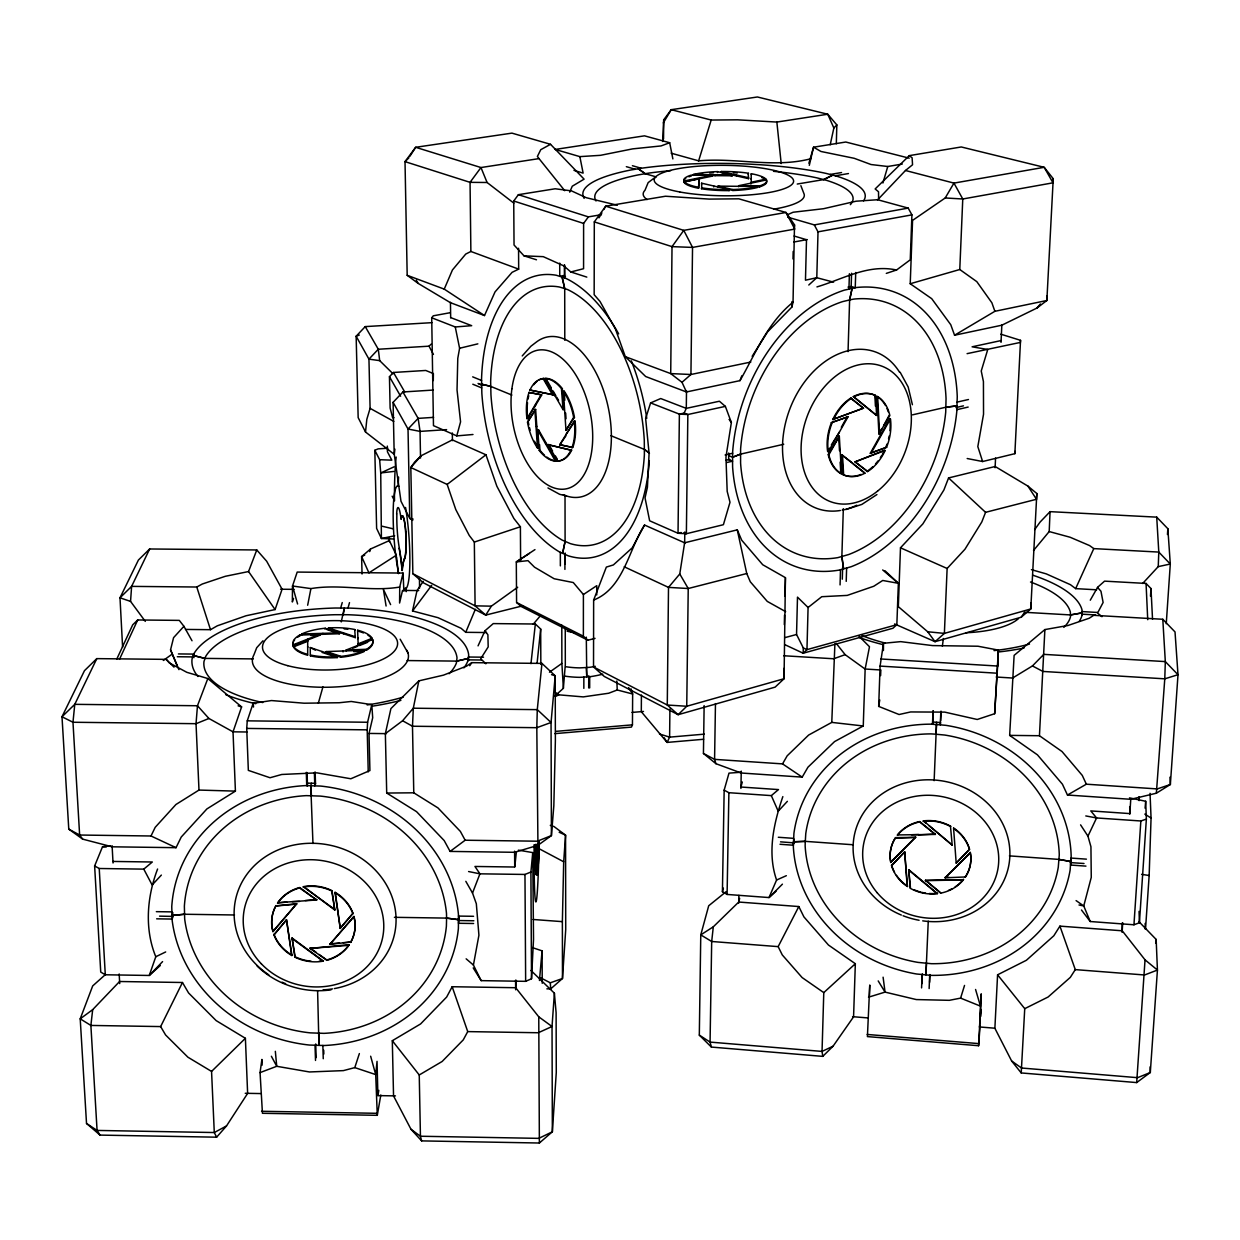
<?xml version="1.0" encoding="UTF-8"?>
<svg xmlns="http://www.w3.org/2000/svg" width="1240" height="1240" viewBox="0 0 1240 1240"><rect width="100%" height="100%" fill="white"/><g stroke="black" fill="none" stroke-linecap="round" stroke-linejoin="round"><path stroke-width="1.5" d="M587.915 640.228L583.374 636.197L583.404 594.534L573.298 582.552L554.171 578.755L534.533 567.192L527.976 560.65L516.305 561.921L516.584 602.5L521.095 606.468L587.915 640.228L595.045 638.368M601.462 214.675L588.38 216.876L583.606 223.417L583.575 268.708L570.818 271.963L563.812 265.887L543.275 256.665L524.009 255.843L514.042 245.008L513.732 201.019L518.382 194.68L555.179 188.775L571.454 190.867L586.257 197.703L617.38 205.251M583.839 688.355L583.854 677.102L590.938 676.575A114.033 104.625 -32.8 0 0 602.764 674.173M565.827 666.732A104.253 95.62 -33.1 0 0 579.7 667.88L586.272 667.538L586.768 676.87L586.303 637.143M588.69 687.952L588.752 675.769M589.682 687.906L589.697 676.683M310.295 655.851L310.279 647.559L337.42 656.673L337.14 657.587A40.083 14.586 -1.8 0 1 310.62 655.929L310.589 655.046A40.099 14.57 -1.8 0 0 337.11 656.704L337.42 656.673M593.526 666.95L593.635 600.067L606.345 567.083L613.366 564.944L632.245 547.832L644.552 525.047L684.62 542.794L737.273 529.852L741.691 540.175L762.724 564.743L785.432 577.669L784.052 678.745L775.139 687.13L678.14 714.689L604.314 676.482L593.526 666.95L667.275 705.018L678.14 714.689L686.743 706.257L784.052 678.745L783.851 668.422M594.301 221.898L594.162 294.702L600.005 301.444L615.474 329.081L625.317 356.671L645.668 376.526L686.449 391.964L739.986 380.634C755.718 353.199 767.591 322.679 793.042 302.204L794.499 224.828L785.99 212.474L738.839 198.819L709.218 199.097L665.462 196.23L605.725 206.181L594.301 221.898L672.018 246.636L692.54 247.411L794.793 229.09L785.99 212.474L683.767 230.361L605.725 206.181L603.803 209.513M596.735 594.921L596.765 585.683L583.404 594.534M307.675 655.216L307.706 640.429L293.446 646.009L293.539 647.032A40.083 14.586 -1.8 0 0 307.427 655.154L307.396 654.271A40.099 14.57 -1.8 0 1 293.508 646.164L293.446 646.009M554.931 733.63L631.455 727.105L632.447 724.842L632.648 693.982L630.943 688.774M641.421 695.036L641.297 711.698L667.105 742.419L703.607 739.273M293.539 598.378L292.346 601.974L292.516 586.009L297.197 572.074L403.062 573.066L399.729 587.047L399.59 603.028L402.535 590.411M565.44 276.442L562.107 277.094L564.712 288.548L567.765 289.649A137.376 76.105 78.1 0 1 644.288 440.495L644.382 454.553A137.532 76.26 78.2 0 1 570.245 543.585L562.123 540.082A137.888 76.663 78.2 0 1 490.947 394.769L490.653 381.563A137.733 76.508 78 0 1 559.442 287.013L564.712 288.594L562.107 277.094L556.326 275.264A150.567 83.545 78 0 0 481.554 378.913L481.849 393.328A150.753 83.731 78.2 0 0 559.364 551.862L568.245 555.814A150.334 83.266 78.2 0 0 649.295 460.614M663.539 138.895L663.726 119.784L671.243 109.678L757.408 96.984L827.762 114.235L836.845 124.93L836.318 143.778M669.91 709.048L669.615 737.134L667.105 742.419L664.221 737.816M848.052 351.618L849.617 299.894L852.097 288.393L856.577 287.494A153.202 110.593 -68.9 0 1 957.249 396.583L956.815 411.262A153.404 110.841 -69.1 0 1 851.09 566.742L839.216 570.075A153.125 110.407 -69.2 0 1 732.607 466.953L732.561 461.187L728.639 459.621L728.702 453.018M726.919 462.489L732.561 461.187L732.669 451.577A152.908 110.158 -69 0 1 844.332 290.144L852.097 288.44L849.617 299.94L842.534 301.63A139.872 100.828 -69 0 0 740.606 448.989L740.59 462.985A140.042 101.029 -69.1 0 0 837.899 557.613L848.749 554.513A140.275 101.401 -69.1 0 0 945.717 412.13L946.043 398.722A140.105 101.2 -68.9 0 0 853.693 299.103L849.617 299.894M683.891 181.986L683.907 181.025A41.493 9.067 0.5 0 1 691.083 175.15L711.946 175.258L711.931 176.204L683.891 181.986A41.493 9.067 0.5 0 1 685.72 178.421M684.341 181.753L684.387 182.807A41.493 9.067 0.5 0 0 698.446 188.232L699.236 178.684L684.387 181.846A41.493 9.067 0.5 0 0 698.461 187.271L698.693 188.279M684.65 543.57L684.806 531.96M686.293 407.991L686.511 390.615M707.885 175.584L732.267 175.801L732.282 174.856L717.402 171.6A41.493 9.067 0.5 0 0 693.548 174.468L693.532 175.413M883.423 650.535L883.5 643.281L900.674 641.638L932.558 645.591L977.957 646.226L998.355 650.101L997.658 666.438M419.57 588.116L419.461 579.003M433.287 380.587L433.38 373.581L425.754 370.466L393.452 372.465L389.453 376.681L390.12 408.038L392.662 417.771L393.964 417.663M698.988 183.411L699.004 182.451M699.67 178.731L699.67 177.785M701.375 188.744L701.716 187.845A41.493 9.067 0.5 0 0 729.105 189.612L729.089 190.588A41.493 9.067 0.5 0 1 701.716 188.805L701.639 183.195L733.165 190.495A41.493 9.067 0.5 0 0 757.408 187.504L757.609 186.481L717.991 186.124L717.976 187.085M701.639 184.14L701.639 183.195M822.771 1056.371L822.043 1051.412L823.779 992.62L802.11 977.554L782.285 954.94L778.162 946.632L711.683 941.486L700.771 934.882L713.31 926.807L738.73 902.038L798.808 906.548L803.923 916.902L828.46 945.035L855.337 963.728L853.57 1016.831L833.063 1046.204L822.771 1056.371L711.373 1047.072L699.314 1035.121L700.771 934.882L708.707 905.758L726.237 891.591M858.948 636.182L869.488 646.738L865.148 669.058L863.257 725.974L834.551 741.597L807.953 767.204L802.202 777.124L741.21 773.016L715.945 763.701L703.437 753.455L704.134 705.591M550.296 825.375L553.97 826.522L565.564 835.155L563.689 861.769L562.371 921.646L562.48 978.5L550.684 988.9L546.871 988.838M713.775 186.961L713.775 186M715.154 175.661L715.17 174.716M717.821 171.585L717.386 172.546M721.06 172.453L721.386 171.508A41.493 9.067 0.5 0 1 748.185 173.197L748.542 178.668L721.37 172.453M715.464 703.591L714.581 759.361L715.945 763.701M1145.527 929.101L1149.155 875.518L1151.061 818.043L1150.038 793.321M732.747 190.495L732.763 189.534L717.991 186.124M776.101 891.157L769.017 897.559L727.089 894.443L722.424 891.715L724.16 790.144L728.996 773.125L741.474 772.226M736.405 175.925L736.421 174.98M738.637 186.682L738.653 185.721L766.49 179.924A41.493 9.067 0.5 0 1 759.857 185.829L738.653 185.721M727.089 894.443L728.888 792.701L724.16 790.144M869.38 996.03L869.767 985.01L867.411 1036.593L978.593 1045.723L981.243 993.845L979.631 1027.045M1070.647 862.544L1070.136 870.108A144.925 130.169 11.2 0 1 931.302 975.369L916.624 974.005A145.065 130.262 10.9 0 1 793.337 846.688L793.492 841.79L805.256 841.355L852.996 844.75M1085.946 866.125L1070.616 865.04L1070.864 859.057M394.413 917.321L446.586 918.096L446.4 926.156A137.02 122.992 12.3 0 1 324.012 1033.354L310.155 1032.858A137.035 123.039 12.1 0 1 184.667 918.902L184.373 906.192A136.881 122.791 12 0 1 306.249 795.63L320.494 796.096A136.881 122.745 12.2 0 1 446.493 913.415L446.586 918.096L458.49 919.677L458.382 928.512A149.854 134.494 12.3 0 1 324.493 1045.506L318.944 1045.382L317.611 991.024M748.526 173.259L748.169 174.142M748.542 178.668L748.572 177.723L721.076 171.523M750.898 184.094L750.913 183.133M765.902 180.095L765.855 179.041A41.493 9.067 0.5 0 0 751.425 173.74L751.409 174.685M751.223 179.397L751.239 178.452M738.714 903.138L738.87 895.404M740.915 788.423L741.257 771.125M537.432 847.323L538.346 847.338L538.423 843.804M755.764 186.837L759.577 186.868L759.593 185.907M766.444 179.862L766.475 180.885A41.493 9.067 0.5 0 1 759.826 186.791L759.577 186.868M1032.827 575.205A139.531 48.561 2.7 0 1 1081.962 609.677L1082.148 614.73A139.097 48.267 2.7 0 1 1079.234 621.364M536.114 845.107A39.556 1.457 -89.3 0 0 536.192 859.134L535.261 859.366L535.587 844.347M536.703 845.882L536.997 874.386L536.067 874.37A39.556 1.472 -89.3 0 1 535.323 862.126L535.649 845.882L536.176 874.619L537.121 874.665A39.556 1.457 -89.3 0 0 538.16 866.45L536.936 857.755L536.005 857.739L536.564 861.505L537.478 861.505M536.982 874.355A39.556 1.457 -89.3 0 1 536.254 862.141L536.517 844.363M805.256 841.355L805.148 845.82A132.649 119.133 10.9 0 0 918.019 962.395L931.41 963.697A132.525 119.056 11.2 0 0 1058.278 867.21L1059.27 854.887A132.401 118.808 11.3 0 0 944.803 735.057L936.076 734.235L936.665 722.284L940.571 722.564L940.277 724.827L930.837 724.16A144.91 129.968 11 0 0 793.926 833.327L793.523 841.79L805.303 841.355L805.768 833.637A132.525 118.885 11 0 1 931.023 733.894L936.076 734.204L934.138 780.673M784.316 624.619L784.533 615.118M784.982 596.207L785.432 577.669M752.153 356.314L767.653 331.793L791.864 307.071L791.988 301.584M792.995 258.959L793.182 251.457M884.973 570.741L898.365 583.312L896.846 624.681L892.94 628.246L803.163 653.216L803.303 647.931L796.545 634.493L797.49 597.138L808.077 607.491L806.961 649.636L803.163 653.216L784.688 644.599M787.757 217.186L814.308 224.905L818.013 231.849L816.788 277.714L808.79 285.014M538.764 1016.831L539.369 1143.016L421.646 1140.893L410.982 1129.253L393.545 1095.943L392.305 1040.716L420.593 1023.946L446.664 997.038L452.166 986.73L515.685 987.722L538.764 1016.831L552.033 1026.503L552.358 1131.779L539.369 1143.016M703.437 753.455L714.581 759.361L782.533 763.886L787.168 755.827L808.635 735.057L831.777 722.393L834.908 643.808M1145.032 959.837L1136.677 1082.582L1021.218 1072.941L1011.639 1060.991L994.883 1028.285L997.58 974.81L1026.395 960.271L1053.814 935.782L1059.921 926.125L1122.246 930.791L1145.032 959.837L1157.432 970.052L1150.302 1072.491L1136.677 1082.582M840.054 584.923L840.503 569.734M848.935 289.06L849.4 273.746M841.867 556.605L843.572 568.912L841.867 556.558L843.324 508.664M842.285 579.189L842.642 567.61M851.12 287.618L851.57 273.25M846.223 581.359L846.626 568.075M855.724 272.49L855.244 287.742L851.167 286.471L848.021 287.122M936.076 734.204L936.386 724.532M1030.502 582.01A127.658 44.516 2.7 0 1 1070.337 612.002L1070.538 614.916L1082.101 612.87L1070.57 614.932L1070.523 616.606A127.301 44.268 2.7 0 1 1063.812 627.363M662.687 141.469L663.726 119.784M997.812 662.873L994.651 713.713L977.244 719.479L944.756 712.117L910.64 711.946L899.077 714.519L878.679 706.397L880.09 666.097L883.5 643.281M879.765 699.964L878.679 706.397M880.617 675.63L880.818 670.003M787.183 214.846L793.12 212.242L823.562 208.708L856.112 201.206L877.657 199.733L908.207 208.103L911.912 214.876L910.253 259.811L896.551 270.01L886.305 273.389M927.706 631.764L944.384 633.392L1030.781 608.964L1036.826 493.52L1027.913 486.096L995.146 466.504L948.569 477.943L943.904 489.971L922.87 523.885L900.488 547.801L898.334 606.67L927.706 631.764L935.038 641.685L1021.218 617.21L1030.781 608.964L1031.138 602.671M910.222 283.743L912.562 220.394L945.221 197.966L953.948 183.101L1044.188 167.307L1053.241 178.731L1046.854 300.499L1037.012 308.016L1001.827 325.206L954.568 335.219L950.77 324.74L931.721 298.685L910.222 283.743L959.776 269.514L976.81 281.651L991.891 302.808L994.883 311.302L954.568 335.219M1142.645 583.497L1158.237 566.618L1158.795 552.079L1156.718 517.142L1050.063 511.655L1040.096 522.071L1034.64 529.65M387.763 448.229L378.123 448.864L374.821 450.291L379.626 459.683L380.726 472.952L381.409 538.486L393.499 538.997M921.584 987.908L922.126 974.593M933.038 711.032L932.48 724.253L932.79 722.005L936.665 722.284M921.955 983.63L922.359 973.896M932.744 722.61L933.255 710.644M926.497 963.341L925.908 974.919L928.264 921.165M929.132 988.559L929.69 975.245M940.835 711.574L940.277 724.827L945.965 725.354A144.77 129.875 11.3 0 1 1071.174 856.577L1070.849 861.552L1059.038 859.413L1009.407 855.879M929.628 982.297L929.907 974.547M940.649 720.673L941.052 711.187M1036.826 493.52L1036.501 499.271L985.568 512.322L981.801 521.962L964.968 549.227L947.127 568.478L944.384 633.392L935.038 641.685L894.582 623.952M959.776 269.514L962.767 198.989L953.948 183.101L905.479 170.5L877.486 199.981M1044.886 629.579L1039.446 735.723L1062.014 751.533L1082.272 775.403L1086.349 784.192L1157.276 788.919L1170.359 784.501L1178 674.715L1175.024 631.935L1162.795 619.271L1093.711 615.319L1089.232 618.233L1067.996 625.487L1044.886 629.579L1014.119 655.371L1009.654 735.382L1037.446 754.85L1062.432 784.222L1067.47 795.026L1130.803 799.304L1156.362 793.212L1170.359 784.501L1169.94 777.201M1033.524 550.482L1049.195 531.557L1050.063 511.655M995.1 467.728L995.565 458.071M1001.021 342.349L1001.843 324.942M994.651 713.713L998.355 650.101M967.185 458.521L982.623 461.528L1014.863 453.67L1020.535 340.334L1000.82 334.18M980.577 1016.63L980.964 1009.407L980.422 1016.459M368.233 771.885L367.195 729.849L367.598 722.254L371.783 704.646L351.261 701.468L339.156 702.755L304.063 703.204L271.452 700.554L253.146 703.297L247.256 720.843L246.713 728.423L248.341 770.381L270.026 777.744L281.759 774.473L316.913 772.846L350.827 778.767L369.923 770.552L369.009 733.46L372.697 717.743L371.783 704.646M997.58 974.81L1024.736 1008.663L1021.218 1072.941M537.37 864.187L538.3 863.939A39.556 1.457 -89.3 0 0 538.966 844.27M1081.916 615.056L1082.117 611.583L1097.4 612.452M1047.134 295.771L1046.854 300.499L994.883 311.302M698.709 187.317L699.236 178.684M945.221 197.966L962.767 198.989L1052.993 182.823L1053.241 178.731M794.251 228.656L794.499 224.828M1122.091 932.371L1122.727 922.762M1129.795 814.107L1130.803 798.762M1150.487 596.161L1150.984 588.55L1146.054 583.436L1104.561 581.142L1097.54 587.372L1090.27 600.207M1081.497 910.021L1090.239 921.521L1133.949 924.777L1140.846 820.988L1146.365 819.082L1145.682 801.273L1129.47 797.863M1133.949 924.777L1139.42 922.762L1146.365 819.082M1167.445 534.502L1167.848 528.721L1156.718 517.142M1166.251 623.705L1170.296 564.029L1167.848 528.721M145.297 621.38L130.556 601.4L131.611 586.38L149.653 548.979L256.773 549.956L266.693 561.255L282.085 589.248L275.094 609.568L246.078 615.753L217.341 625.797L210.49 629.688L185.519 629.424M530.937 970.44L554.389 993.193L552.033 1026.503L538.3 1032.749L467.728 1031.602L463.264 1039.88L442.153 1061.471L419.244 1074.971L420.438 1136.243L421.646 1140.893M537.153 862.699L537.741 845.634M538.346 847.338L538.594 843.913M538.284 864.202L538.904 842.022M978.593 1045.723L980.096 1025.635M554.761 696.074L563.379 688.324L565.316 664.593L565.254 627.843M1014.863 453.67L1015.048 451.329M473.215 967.913L481.167 980.638L525.652 981.336L531.511 978.763L533.525 939.362L532.735 852.593L518.382 850.144M1020.535 340.334L1020.365 342.426L967.091 353.648M1145.078 808.17L1145.682 801.273M449.082 673.739A131.642 48.515 -1.9 0 0 456.413 662.951L457.002 657.913A132.044 48.809 -1.9 0 0 348.037 614.73L335.033 614.714A132.029 48.825 -1.8 0 0 205.623 656.564L203.965 661.571A131.642 48.53 -1.8 0 0 262.772 702.553M970.223 852.624L945.082 877.796L965.48 876.959A40.532 36.347 11.2 0 0 970.3 852.903L945.082 877.796M565.099 541.446L562.604 553.335L565.099 541.493L565.021 495.427M539.447 980.499L542.082 950.848L532.084 947.5M969.525 849.726L969.479 848.966A40.517 36.347 11.2 0 0 953.824 828.149L953.777 828.553A40.532 36.347 11.2 0 1 969.448 849.354L956.195 863.087L953.56 827.995M531.511 978.763L530.906 872.03L532.735 852.593M963.511 879.656L925.459 880.26L941.067 893.079A40.532 36.347 11.2 0 0 963.341 879.888L925.412 880.663M965.263 877.254L965.526 876.556A40.517 36.347 11.2 0 0 970.331 852.5L970.269 852.221M515.685 987.722L516.398 980.39M541.957 663.415L537.277 709.636L536.812 727.694L537.943 845.293L514.662 852.298L450.104 851.415L444.183 840.565L416.547 811.658L386.71 793.042L385.361 733.646L390.91 708.598L418.857 680.869L443.471 675.149L466.628 666.097L471.758 662.656L541.957 663.415L555.21 675.831L555.38 740.559L553.831 805.752L551.413 835.59L537.943 845.293M956.195 863.087L968.238 850.671M394.894 449.128L394.289 454.367L365.521 432.016L366.823 419.321L370.094 408.347L368.947 359.135L356.144 336.226L365.242 326.601L431.954 322.663M516.382 851.756L514.771 867.024L474.966 866.466L479.927 873.828L472.518 893.033L476.331 903.743L478.919 935.224L473.417 965.046L481.167 980.638M537.091 663.136L540.687 629.037L535.339 624.014L493.272 623.596L485.026 630.726L478.051 645.87M952.196 845.091L950.46 826.104A40.517 36.347 11.2 0 0 923.537 820.88L952.196 845.091L929.148 825.778M950.801 826.305L950.413 826.491A40.532 36.347 11.2 0 0 923.49 821.268L923.196 821.314M940.664 893.141L925.459 880.26M530.968 663.632L535.339 624.014M713.31 926.807L711.683 941.486L710.071 1042.096L711.373 1047.072M937.502 893.652L908.734 869.674L910.516 888.445A40.532 36.347 11.2 0 0 937.207 893.699L908.672 870.077M92.69 1009.639L90.877 1025.434L97.077 1130.43L100.052 1135.096L216.628 1137.188L226.501 1125.951L247.628 1093.417L245.396 1038.299L216.163 1020.613L188.573 992.961L182.466 982.499L119.583 981.507L92.69 1009.639L80.213 1018.83L86.521 1123.456L100.052 1135.096M935.363 834.427L919.662 821.531A40.517 36.347 11.2 0 0 897.419 834.938L935.363 834.427L919.615 821.918A40.532 36.347 11.2 0 0 897.373 835.326M1155.68 943.16L1156.16 939.44L1138.956 921.677M910.176 888.227L908.734 869.674M942.369 646.195L943.376 638.523M918.561 834.923L935.41 834.024M915.616 837.372L895.265 838.287A40.532 36.347 11.2 0 0 890.707 862.296L915.616 837.372L895.528 837.589M907.463 886.569L904.658 851.771L891.576 865.815A40.532 36.347 11.2 0 0 907.199 886.399L904.658 851.771M380.82 1095.013L377.286 1115.318L262.446 1113.288L260.059 1072.6L261.904 1059.425L262.136 1065.129M473.603 923.505L458.49 923.273L458.831 916.949L458.443 919.677L446.539 918.096M458.878 916.949L458.49 919.677L458.443 914.547A149.668 134.183 12.2 0 0 320.664 786.067L310.76 785.757L312.961 843.51M463.93 667.864A143.856 52.902 -1.9 0 0 468.038 660.471L468.689 654.968A144.336 53.243 -1.9 0 0 349.525 608.081L335.342 608.019A144.321 53.258 -1.8 0 0 194.029 653.495L193.239 655.495L204.894 658.394L253.27 658.905M890.77 862.575L890.754 861.909A40.517 36.347 11.2 0 1 895.311 837.884M679.768 573.981L688.231 588.519L686.743 706.257L667.275 705.018L668.5 587.388L679.768 573.981L684.62 542.794M343.294 614.683L344.333 608.034L341.248 621.907M378.82 1090.363L377.89 1095.679L377.038 1061.362L375.704 1074.584L377.286 1115.318M431.706 317.781L455.266 326.957L459.591 348.269L457.777 358.36L457.033 389.98L460.567 421.832L456.769 435.891L433.473 425.646L431.706 317.781L433.271 315.812L450.043 312.728M307.66 605.244L310.915 588.597C340.473 583.637 370.388 592.054 399.729 587.047M418.857 680.869L413.308 708.211L412.486 726.237L413.772 792.81L437.953 807.907L460.365 831.404L465.155 840.224L537.354 841.201L551.413 835.59L551.056 722.486L555.21 675.831L551.552 674.653M1156.362 793.212L1164.779 678.822L1165.321 661.602L1162.795 619.271M349.106 944.632L309.969 948.414L348.858 945.345A41.897 37.556 12.1 0 1 326.988 960.303L309.969 948.414M350.626 942.509L350.92 941.734A41.881 37.541 12.1 0 0 354.036 916.608L329.964 944.276L350.719 942.059L343.216 942.695M352.92 913.818L352.888 912.996A41.881 37.541 12.1 0 0 335.265 892.397L340.256 928.404L352.796 913.446A41.897 37.556 12.1 0 0 335.156 892.831L334.878 892.676M329.964 944.276L353.942 916.329M830.196 144.785L833.854 128.014L836.845 124.93M486.406 632.539L465.744 632.322L461.079 628.293L438.014 617.691L412.517 610.948L417.028 590.55L423.243 581.312M340.256 928.404L334.971 892.242M793.523 841.79L794.034 839.371L793.368 845.23L780.007 844.27M326.585 960.396L327.096 959.837A41.881 37.541 12.1 0 0 329.638 959.062M334.785 910.036L331.654 890.46A41.881 37.541 12.1 0 0 303.599 886.6L334.785 910.036L332.026 890.661M323.377 961.109L292.067 937.998L295.244 957.342A41.897 37.556 12.1 0 0 323.082 961.171L291.942 938.448M809.302 165.354L813.548 147.203L845.788 142.026L909.199 158.162M316.68 899.976L299.662 887.499A41.881 37.541 12.1 0 0 277.776 902.673L316.68 899.976L299.538 887.933A41.897 37.556 12.1 0 0 277.651 903.107L277.497 903.355M791.864 307.071L793.042 302.204M177.15 665.803L170.547 649.837L173.584 637.654L183.923 626.308L179.304 620.388L137.686 619.969L132.696 624.851L116.715 659.231M294.872 957.156L292.067 937.998M291.942 955.591L286.502 919.693L274.009 935.053A41.897 37.556 12.1 0 0 291.663 955.435L286.502 919.693M738.73 902.038L739.66 898.365M299.46 901.465L292.252 901.651M272.924 931.736L296.716 903.743L275.822 905.851A41.881 37.541 12.1 0 0 272.955 931.007L272.831 931.457A41.897 37.556 12.1 0 1 275.699 906.301L276.024 905.526M722.424 891.715L723.385 888.088M310.76 785.757L311.426 783.231L307.412 783.138L306.729 785.649L305.024 785.633A149.683 134.245 12 0 0 171.756 906.641L172.19 920.576A149.854 134.54 12 0 0 309.334 1045.041L318.944 1045.351L318.928 1033.245M742.295 782.006L740.931 787.028L778.488 789.586L771.327 795.615L728.888 792.701M347.99 608.065L349.51 602.625M318.354 703.126L322.942 686.851M340.675 608.019L342.24 602.562M808.883 163.262L813.548 147.203L820.988 151.482L854.205 158.302L871.038 164.533L887.763 166.501L902.271 164.052M882.911 183.008L887.763 166.501M671.15 153.186L698.632 160.844L711.187 120.048L737.521 119.815L776.86 122.062L827.762 114.235L833.854 128.014M369.721 551.599L370.528 548.995L389.36 540.593L396.382 555.179L368.916 572.865L361.615 556.589L370.528 548.995M868.512 997.193L885.05 992.109L916.298 999.564L949.329 1000.324L960.597 998.123L964.534 985.428M204.941 658.394L193.285 655.495L192.06 658.967A143.856 52.917 -1.8 0 0 197.966 676.497M782.843 796.623C773.807 823.19 767.064 852.686 776.581 880.013L769.017 897.559L782.425 884.151M650.597 402.923L645.637 418.485L649.093 453.313L647.419 487.274L645.033 497.86L649.636 520.784L678.032 533.278L686.371 533.727L723.4 524.706L730.004 502.262L727.183 491.365L725.943 457.095L731.368 422.53L725.369 406.379L719.402 401.233L686.247 408.363L660.718 398.536L650.597 402.923L679.38 414.129L687.843 414.517L725.369 406.379M260.059 1072.6L276.737 1066.292L309.458 1071.965L343.418 1070.616L354.795 1067.609L359.368 1053.566M157.589 869.023C146.956 896.737 144.351 928.93 155.791 956.738L149.265 975.462L105.292 974.779L100.734 972.067L94.627 865.954L102.533 846.718L110.174 845.711M233.027 731.848L241.599 706.893L207.824 678.528L186.852 672.328L169.275 662.873L166.207 659.37L96.798 658.626L84.475 670.669L62 716.767L68.773 829.126L82.677 839.139L112.142 846.812L176.034 847.679L181.242 837.031L206.894 808.929L235.414 791.12L233.027 731.848L208.924 718.487L197.47 705.746L74.772 704.336L62 716.767L72.974 722.254L196.029 723.695L208.924 718.487M234.484 914.98L184.434 914.252L171.957 915.476L172.933 912.764M207.824 678.528L197.47 705.746L196.029 723.695L198.989 790.066L175.925 804.512L155.186 827.343L151.001 835.993L79.639 835.032L68.773 829.126M275.094 609.568L248.558 571.547L256.773 549.956M739.986 380.634L741.83 375.798M529.046 392.445L528.922 392.739A41.974 23.111 78.1 0 0 526.923 418.423L527.76 418.562L541.74 394.894L529.046 392.445L541.74 394.894M529.991 390.058L530.085 389.825A41.974 23.111 78.1 0 1 542.872 378.603L543.911 378.433L553.428 394.847L529.991 390.058L553.428 394.847M465.744 632.322L475.354 609.289M571.702 450.012L570.803 450.414A41.974 23.111 78.1 0 1 557.721 461.156L548.003 444.633L571.609 450.244A41.974 23.111 78.1 0 1 558.527 460.97L557.489 461.156M571.888 447.811L572.012 447.516A41.974 23.111 78.1 0 0 574.244 421.461L575.05 421.29A41.974 23.111 78.1 0 1 572.818 447.346L559.705 444.881L574.197 421.135M569.718 192.169L572.26 186.217L584.087 179.149L550.529 144.305L511.934 133.13L415.664 147.297L405.015 161.634L407.185 275.296L418.082 283.356L450.384 302.653L484.499 315.549L495.024 291.927L512.089 272.335L518.677 269.127L518.553 248.263M484.499 315.549L444.246 289.122L452.43 269.979L465.729 254.076L470.875 251.472L518.677 269.127M831.435 422.639L831.265 423.042A42.827 29.791 -70.3 0 0 827.576 451.205L828.32 451.732L848.067 416.733L831.435 422.639L848.067 416.733M832.815 419.461L832.955 419.151A42.827 29.791 -70.3 0 1 850.562 398.211L863.552 408.131L832.815 419.461L863.552 408.131M832.118 422.887L831.947 423.274A42.827 29.791 -70.3 0 0 828.258 451.453L828.32 451.732M833.497 419.693L833.637 419.399A42.827 29.791 -70.3 0 1 851.26 398.428L851.57 398.242M884.507 450.182L854.965 461.916L867.814 471.479A42.827 29.791 -70.3 0 0 885.066 450.725L884.384 450.492A42.827 29.791 -70.3 0 1 882.477 454.15M886.554 447.299L886.724 446.911A42.827 29.791 -70.3 0 0 890.49 419.182L889.746 418.671L870.294 453.236L886.554 447.299L870.294 453.236M681.163 532.518L678.032 533.278L679.38 414.129L684.154 413.091L686.247 408.363M1031.417 569.656L1046.25 573.872L1070.461 584.707L1075.654 588.628L1093.788 548.607L1158.795 552.079L1170.296 564.029L1158.237 566.618M119.474 659.355L137.686 619.969M1090.239 921.521L1083.745 905.96L1091.262 877.377L1090.937 846.734L1087.945 836.148L1096.579 817.951L1090.797 810.913L1129.873 813.595L1129.702 806.605M96.798 658.626L74.772 704.336L72.974 722.254L79.639 835.032L82.677 839.139M593.635 600.067C623.813 588.194 628.587 549.646 644.552 525.047M216.628 1137.188L214.287 1132.538L211.56 1071.422L187.922 1057.209L165.587 1034.966L160.642 1026.581L182.466 982.499M778.162 946.632L798.808 906.548M878.928 433.954L876.974 396.413L877.858 396.738A42.827 29.791 -70.3 0 1 889.84 415.524L878.928 433.954L881.733 428.963M883.609 425.646L889.158 415.292M870.976 453.483L890.444 418.903M827.623 451.5L829.482 448.214M831.327 444.943L839.402 432.094M841.309 427.242L847.385 416.485M828.196 454.507L839.325 436.232L841.495 473.82L840.612 473.463A42.827 29.791 -70.3 0 1 828.258 454.894L828.955 455.142A42.827 29.791 -70.3 0 0 841.293 473.711L841.495 473.82M828.878 454.755L839.325 436.232M599.013 217.853L601.896 212.862M526.969 418.732L540.935 395.064M527.465 422.018L535.634 409.401L538.284 447.841L537.323 447.795A41.974 23.111 78.1 0 1 527.527 422.437L535.634 409.401M663.322 122.915L671.243 109.678L711.187 120.048M565.982 430.404L573.624 417.353A41.974 23.111 78.1 0 0 563.534 391.499L564.339 391.329A41.974 23.111 78.1 0 1 574.43 417.183L565.982 430.404L563.363 391.267M559.705 444.881L565.936 435.814M575.004 420.964L566.029 434.512M517.685 587.249L491.35 606.159L485.755 615.087L423.429 582.816L412.858 573.732L410.828 467.526L414.579 462.148L421.15 455.731L452.352 439.906L485.956 454.786L496.837 486.173L513.903 518.521L520.397 526.768L520.614 560.604M1059.921 926.125L1075.282 969.618L1070.322 977.368L1048.11 997.007L1024.736 1008.663M409.882 156.302L415.664 147.297L480.965 167.54L539.028 158.612L564.758 190.697M469.743 665.725L471.758 662.656M1021.218 617.21L1024.194 612.839M963.558 879.253L963.387 879.486A40.517 36.347 11.2 0 1 955.172 886.879M412.517 610.948L431.66 585.389M1037.012 308.016L1040.391 303.94M533.169 624.293L540.485 615.644M402.597 720.75L413.308 708.211L537.277 709.636L551.056 722.486L536.812 727.694L412.486 726.237L402.597 720.75L385.361 733.646M273.048 931.287L296.716 903.743M273.885 934.666L286.378 920.142M340.365 927.954L353.012 913.369M421.15 455.731L410.828 467.526L447.16 484.421L455.778 509.547L469.247 535.447L474.331 542.066L475.091 605.849L485.755 615.087L522.552 605.864M522.226 355.926L530.844 346.286L536.455 341.992A81.716 45.276 78.1 0 1 609.212 412.455A81.716 45.276 78.1 0 1 563.347 494.76M262.988 640.786L256.711 647.714L253.921 654.844A78.105 28.768 -1.9 0 0 331.049 687.162A78.105 28.768 -1.9 0 0 406.704 650.132M161.355 875.084L152.148 884.988L143.778 869.132L99.231 868.496L94.627 865.954M787.385 801.335L778.208 811.208L771.327 795.615M412.688 520.397L409.743 518.366L400.985 501.255L394.18 453.762L393.096 402.334L402.923 391.979L433.303 390.058M162.579 961.605L149.265 975.462L160.301 965.51M1032.44 665.942L1043.785 654.364L1165.321 661.602L1178 674.715L1164.779 678.822L1042.918 671.445L1032.44 665.942L1012.553 678.048M890.832 862.172L915.678 836.985M891.482 865.443L904.596 852.159M149.653 548.979L138.4 560.062L120.001 597.804L122.605 647.264M408.921 157.805L405.015 161.634L470.053 182.342L487.088 182.497L513.81 203.112M211.56 1071.422L245.396 1038.299M1052.993 182.823L1044.188 167.307L961.263 146.971L909.277 155.636L875.146 188.945L878.524 191.766L878.618 199.036M393.018 373.767L379.688 360.638L368.947 359.135L378.293 349.246L429.009 346.177L431.132 344.178M823.779 992.62L855.337 963.728M105.648 974.346L92.69 985.924L80.213 1018.83L90.877 1025.434L160.642 1026.581M686.449 391.964L682 382.308L690.928 374.496L750.82 362.049M143.778 869.132L152.319 862.001L112.949 861.443M905.479 170.5L912.547 164.765L912.113 157.79L909.277 155.636M808.077 607.491L821.748 596.704L847.23 595.402L873.766 586.257L882.725 580.475L898.365 583.312L882.694 569.951M447.16 484.421L485.956 454.786M655.728 176.87L648.163 182.606L644.971 190.293A80.553 17.949 0.5 0 0 647.094 199.594M450.104 851.415L465.155 840.224M163.308 660.471L172.314 654.023L170.547 649.837M549.46 672.22L561.875 663.415L561.798 625.13M534.967 549.599L516.305 561.921L529.418 553.412M876.943 494.543L861.846 504.417L846.021 509.5M864.125 473.014L864.807 473.262A42.827 29.791 -70.3 0 1 843.913 475.029L842.968 474.641L841.821 454.832L865.04 473.122M866.807 471.417L867.132 471.231A42.827 29.791 -70.3 0 0 872.851 466.674M816.943 286.905C843.045 279.155 867.969 263.841 896.551 270.01M853.384 396.583L853.616 396.444A42.827 29.791 -70.3 0 1 874.587 395.126L875.533 395.498L876.587 415.431L853.384 396.583L876.587 415.431M854.066 396.815L854.298 396.676A42.827 29.791 -70.3 0 1 875.27 395.358L875.533 395.498M1067.47 795.026L1086.349 784.192M550.529 144.305L540.764 149.683L537.4 156.457L539.028 158.612M130.556 601.4L120.001 597.804L131.611 586.38L196.773 587.016L202.275 584.025L225.292 576.306L248.558 571.547M226.501 1125.951L214.287 1132.538L97.077 1130.43L86.521 1123.456M346.131 650.024L366.56 649.279A40.099 14.57 -1.8 0 0 372.651 639.53L346.131 650.024L346.162 650.892M326.213 651.574L341.047 656.363A40.099 14.57 -1.8 0 0 364.25 650.519L364.281 651.403A40.083 14.586 -1.8 0 1 341.078 657.246L326.244 652.442L326.213 651.574L366.575 650.163A40.083 14.586 -1.8 0 0 372.682 640.398L372.604 639.421M302.002 634.756L301.971 633.872A40.099 14.57 -1.8 0 1 324.911 628.261L339.45 632.865L339.466 633.733L299.646 635.082A40.099 14.57 -1.8 0 0 292.95 644.754L293.028 645.745L319.842 635.236L319.812 634.369L292.997 644.862M555.644 696.415L558.822 694.834L583.25 696.896L608.685 693.238L617.241 689.982L632.648 693.982L628.556 687.58M797.243 184.047L823.716 179.583L832.769 175.119L836.349 176.065A148.552 33.093 0.5 0 1 863.552 200.88M155.791 956.738L165.68 951.948M364.7 555.117L361.615 556.589L362.049 574.011M833.063 1046.204L822.043 1051.412L710.071 1042.096L699.314 1035.121M394.01 466.844L380.726 472.952L393.716 471.448M776.581 880.013L786.346 875.688M728.671 455.654L732.639 457.219L740.528 454.135L783.726 444.261M468.581 871.534L479.927 873.828L524.97 874.448L530.906 872.03M372.078 638.29L358.143 643.855L358.174 644.738L372.093 639.158L372.078 638.29A40.099 14.57 -1.8 0 0 357.849 630.245L357.88 631.114A40.083 14.586 -1.8 0 1 363.46 632.927M352.842 648.226L357.849 646.211M359.492 645.56L367.707 642.274M854.965 461.916L885.19 450.43M293.477 646.893L307.737 641.297L307.706 640.429M732.607 457.219L740.497 454.15M359.305 335.033L356.144 336.226L358.159 417.632L365.521 432.016M669.678 142.74L661.06 145.933L632.632 148.877L600.47 155.326L579.855 156.627L555.163 149.435L644.505 135.842L669.678 142.74L672.87 158.906M880.509 669.972L865.055 669.011L845.153 654.658L833.652 658.765L783.634 655.743M540.702 977.849L550.312 982.809L562.48 978.5L565.719 929.613L565.564 835.155L559.178 832.257M474.331 542.066L520.397 526.768M773.496 171.322A136.276 30.551 0.5 0 1 817.873 178.095L823.685 179.583L832.738 175.119L826.46 173.492A148.986 33.263 0.5 0 0 642.553 168.067L630.865 169.989A148.722 33.139 0.5 0 0 584.164 198.385M757.609 186.481L757.423 186.542A41.493 9.067 0.5 0 1 733.181 189.518L732.763 189.534M691.331 176.018L691.083 176.096A41.493 9.067 0.5 0 0 688.944 176.824M896.846 624.681L806.961 649.636L803.303 647.931M785.137 637.562L796.545 634.493M785.649 611.646L767.265 601.4L750.293 581.777L746.744 573.531L688.231 588.519L668.5 587.388L624.216 566.788M459.591 348.269L477.85 343.852M912.501 414.842L945.934 407.2L956.986 405.883L945.934 407.2M726.02 460.272L729.787 459.404M955.932 407.588L963.465 405.852M956.877 409.665L968.177 407.061M456.754 661.106L468.332 658.44L456.707 661.106L407.03 660.564M725.121 454.971L732.639 453.251M957.156 402.086L968.471 399.512M303.18 887.112L303.49 887.034A41.897 37.556 12.1 0 1 331.56 890.894L331.917 891.095M323.485 960.644L323.175 960.721A41.881 37.541 12.1 0 1 319.176 961.232M555.597 461.156L556.404 460.986L538.548 429.846L537.741 430.017L539.369 450.632A41.974 23.111 78.1 0 0 555.427 461.156L537.741 430.017M558 447.067L558.806 446.881M545.569 443.657L546.375 443.486M539.152 450.337L539.958 450.167L539.571 444.618M1001.099 340.566L972.098 346.812L987.753 349.494L981.243 371.008L983.429 381.579L983.537 414.222L977.818 446.617L982.623 461.528M573.686 417.787L574.492 417.601M535.99 426.498L536.796 426.328M765.917 179.133L751.3 182.218L751.285 183.179L751.177 173.693M563.053 409.665L563.859 409.495L562.263 388.492A41.974 23.111 78.1 0 0 545.972 378.34L544.98 378.51L563.053 409.665L561.441 388.663A41.974 23.111 78.1 0 0 545.166 378.51L544.98 378.51M564.836 413.246L565.657 413.075L566.029 418.795M534.765 405.511L535.572 405.356M683.907 181.025L711.946 175.258M555.086 395.947L555.892 395.777L553.149 391.019M542.624 392.817L543.43 392.662M561.658 388.942L562.464 388.787M394.661 535.788L381.409 538.486L376.619 528.411L374.821 450.291M793.957 242.001L807.178 239.583M818.013 231.849L911.912 214.876M814.308 224.905L908.207 208.103M830.242 174.437L841.541 172.546M835.295 175.786L848.47 173.554M698.632 160.844C736.204 157.433 774.07 168.392 810.991 158.704M937.548 893.234L937.254 893.28A40.517 36.347 11.2 0 1 929.38 893.482M596.037 200.988A136.075 30.442 0.5 0 1 638.507 174.856L645.203 173.708L638.259 168.764L645.172 173.693L649.14 173.058A136.276 30.551 0.5 0 1 670.685 170.686M172.004 915.476L184.481 914.252M456.769 435.891L472.982 434.496M277.621 902.922L286.765 902.131M275.9 905.975L296.608 904.177M586.272 667.57L590.07 667.26A104.3 95.713 -32.8 0 0 595.308 666.33M555.799 731.368L632.447 724.842M704.336 734.142L669.615 737.134L659.479 733.971M305.319 900.519L316.789 899.543M330.057 943.81L339.45 943.02M631.966 712.427L643.498 711.45M328.461 627.967L328.755 627.936A40.099 14.57 -1.8 0 1 354.702 629.501L355.306 637.639L328.492 628.835L328.461 627.967L355.291 636.755L355.306 637.639M324.942 629.114L325.314 628.215M455.266 326.957L471.696 325.686L450.6 317.564M402.271 570.415A49.77 7.084 85.8 0 0 399.342 548.25L399.14 548.266A49.786 7.084 85.8 0 1 402.07 570.431L402.271 570.415A51.181 7.487 85.7 0 1 404.55 558.914A29.233 4.247 85.9 0 0 405.868 532.007M402.07 570.431A51.181 7.487 85.7 0 1 404.333 558.93L404.55 558.914M404.333 558.93A29.218 4.247 85.9 0 0 405.62 531.913L405.821 531.898A15.609 2.279 85.9 0 0 403.574 517.421A15.609 2.279 85.9 0 0 401.233 518.986L401.032 519.002A15.485 2.248 85.9 0 0 398.459 507.749A15.485 2.248 85.9 0 0 396.676 514.073L396.878 514.058A29.233 4.247 85.9 0 0 399.342 548.25M433.597 417.368L418.143 418.376L408.022 429.025L409.743 518.366L413.153 519.111M446.601 429.644L420.05 431.396L408.022 429.025L393.096 402.334M583.854 677.102L579.576 677.335A113.987 104.517 -33.1 0 1 564.433 676.079M543.911 378.433L543.678 378.448A41.974 23.111 78.1 0 0 539.354 379.828M330.987 989.876C304.265 993.566 276.536 984.87 257.13 966.038M301.8 633.981L339.45 632.865M310.775 635.5L319.842 635.236M353.741 651.62L364.452 651.31M911.493 834.737L918.623 834.52M945.128 877.393L948.802 877.3M386.71 793.042L413.772 792.81M556.404 460.986L556.233 460.986A41.974 23.111 78.1 0 1 546.825 457.095M693.346 174.514L732.282 174.856M708.179 176.173L711.931 176.204M280.596 589.232L294.035 589.357M403.248 590.426L418.686 590.566M178.421 653.929L193.781 654.085L193.936 657.65M483.522 657.185L468.534 657.029L468.581 660.61M177.305 656.735L192.712 656.906M468.131 659.866L481.275 660.005M247.256 720.843L367.598 722.254M1009.654 735.382L1039.446 735.723M246.713 728.423L367.195 729.849M233.43 731.832L246.977 731.988M369.071 733.429L386.43 733.646M311.442 783.261L315.456 783.308L314.79 785.819L314.387 772.551M537.339 851.09L538.253 851.105M535.882 856.468L536.812 856.468M536.718 859.723L537.633 859.723M535.308 861.816L536.238 861.831M537.245 866.233L538.175 866.249M156.349 911.663L171.817 911.88M458.459 916.081L473.571 916.298M159.573 916.143L173.119 916.422L172.097 919.057L156.659 918.824M458.878 920.545L473.85 920.762M245.241 1093.293L260.679 1093.572M378.154 1095.602L395.452 1095.897M261.562 1111.273L376.666 1113.303M491.35 606.159L475.091 605.849L412.858 573.732M198.989 790.066L235.414 791.12M379.626 459.683L391.825 460.164L387.438 451.794L387.314 446.09M1075.654 588.628L1096.656 589.806M1082.148 614.172L1095.54 614.947M1024.364 612.281L1070.57 614.932M880.632 658.967L997.038 666.004M880.09 666.097L996.619 673.181M996.17 677.025L1013.437 678.079M1140.846 820.988L1096.579 817.951L1085.791 815.935M778.302 837.263L793.615 838.349M1071.081 858.065L1086.426 859.149M780.549 841.851L794.375 842.921M1070.136 862.575L1084.008 863.505M102.533 846.718L106.283 846.998M533.076 919.476L562.371 921.646M1075.282 969.618L1144.598 974.981L1157.432 970.052L1156.16 939.44M852.577 1016.676L868.031 1017.932M979.352 1026.952L994.666 1028.193M867.194 1034.455L978.639 1043.6M831.777 722.393L863.257 725.974M1058.991 859.413L1070.818 861.537M310.915 588.597L292.516 586.009L297.585 603.989M1141.606 874.324L1149.155 875.518M1079.002 904.983L1083.745 905.96L1076.088 900.596M728.655 174.995L732.267 175.801M725.927 189.767L729.399 190.573M381.92 526.179L393.065 528.798M354.718 630.37L355.028 629.579M566.417 495.938L559.674 494.326L547.956 487.94M560.511 444.695L572.694 447.64M490.683 386.384L481.616 384.183L490.714 386.384L511.918 395.079M548.003 444.633L570.896 450.197M833.621 282.162L816.788 277.714L805.473 280.194L806.496 239.708L794.096 236.019M1049.195 531.557L1070.104 537.245L1089.604 545.585L1093.788 548.607M823.716 179.583L826.941 180.467A135.919 30.395 0.5 0 1 850.33 204.678M632.4 165.71L641.266 168.268M626.339 166.672L635.221 169.244M645.172 173.693L656.146 176.886M573.981 170.376L583.125 173.119L579.855 156.627M238.111 705.839L241.599 706.893M849.385 287.541L852.097 288.44M524.009 255.843L536.486 259.78M518.382 194.68L588.38 216.876M513.732 201.019L583.606 223.417M570.818 271.963L586.814 277.109M327.112 629.672L339.466 633.733M354.795 1067.609L375.704 1074.584L370.651 1056.216M562.107 277.047L565.456 278.194A150.164 83.08 78.1 0 1 618.652 333.885M315.394 650.148L310.279 647.559M337.451 657.557L322.168 652.426L322.152 651.543M852.454 463.047L841.821 454.832M407.185 275.296L444.246 289.122M625.317 356.671L670.716 373.596L682 382.308M684.154 413.091L687.843 414.517L686.371 533.727L683.953 532.673M960.597 998.123L980.452 1006.121L975.57 989.474M472.688 376.851L481.57 380.478M610.839 435.659L644.428 449.438L649.404 453.127L644.428 449.438M478.051 383.454L481.43 384.834M479.043 383.935L482.624 385.408M472.812 384.229L481.678 387.903M900.488 547.801L947.127 568.478M151.001 835.993L176.034 847.679M842.968 474.641L843.231 474.781A42.827 29.791 -70.3 0 0 861.072 474.424M516.584 602.5L583.374 636.197M538.144 848.207L563.689 861.769M292.067 955.141L291.772 954.986A41.881 37.541 12.1 0 1 274.118 934.604L273.994 934.232M294.996 956.691L295.353 956.893A41.881 37.541 12.1 0 0 311.038 961.202M876.974 396.413L877.176 396.521A42.827 29.791 -70.3 0 1 885.53 405.542M370.094 408.347L393.793 421.399M907.51 886.151L907.246 885.995A40.517 36.347 11.2 0 1 896.427 875.332M1144.815 814.091L1151.061 818.043M782.533 763.886L802.202 777.124M1011.639 1060.991L1021.527 1068.012L1137.607 1077.684L1150.302 1072.491L1150.116 1066.85M310.078 947.965L316.123 952.32M319.145 954.49L326.678 959.93M555.737 692.602L558.822 694.834M303.288 886.678L334.893 909.587M410.982 1129.253L420.438 1136.243L538.811 1138.366L552.358 1131.779L556.279 1072.523L556.109 1012.755L554.389 993.193M853.166 463.915L864.357 472.874M855.646 462.164L867.488 471.665M923.242 820.927L926.202 823.345M850.888 398.025L862.854 407.898M1101.957 616.699L1097.586 613.01L1103.12 602.47L1100.965 591.247L1097.54 587.372M466.147 958.83L473.417 965.046M948.569 477.943L985.568 512.322M485.863 663.788L480.717 658.719L488.188 646.923L487.893 634.787L485.026 630.726M166.207 659.37L174.003 667.136M836.194 643.343L845.153 654.658M392.305 1040.716L419.244 1074.971M729.213 419.446L731.368 422.53L729.461 419.306M400.164 639.205L408.022 653.046M1080.582 824.863L1087.945 836.148M1027.913 486.096L1036.501 499.271M878.199 980.918L885.05 992.109L883.097 977.182M546.716 379.936L551.304 387.856M556.775 397.296L558.558 400.35M543.105 378.603L552.621 395.017M393.452 372.465L404.705 391.918M365.242 326.601L378.293 349.246L379.688 360.638M402.923 391.979L418.143 418.376L420.05 431.396L420.531 458.071M548.808 444.463L552.591 451.065M555.442 456.025L557.333 459.327M389.453 376.681L400.613 396.226M465.821 881.33L472.518 893.033M416.314 280.224L418.082 283.356M183.923 626.308L192.014 640.77M900.147 372.233L908.176 387.004L912.408 404.721M429.009 346.177L433.442 354.408M271.374 1056.248L276.737 1066.292L275.342 1051.334M392.166 496.186L394.522 500.851L394.46 496.992A109.926 16.337 85.9 0 1 396.18 457.049M390.6 604.609L383.392 589.31L386.09 606.019M372.093 639.158L372.031 639.019A40.083 14.586 -1.8 0 0 367.892 635.144M172.314 654.023L178.932 669.631M487.088 182.497L480.965 167.54L470.053 182.342L470.875 251.472M561.875 663.415L563.379 688.324M293.028 645.745L292.981 645.637A40.083 14.586 -1.8 0 1 293.028 642.769M800.87 185.675L803.892 193.517A80.553 17.949 0.5 0 1 773.869 209.142M452.166 986.73L467.728 1031.602M196.773 587.016L210.49 629.688M353.849 916.779L353.942 917.058A41.897 37.556 12.1 0 1 350.827 942.183M891.545 865.04L891.638 865.412A40.517 36.347 11.2 0 0 894.49 872.154M737.273 529.852L746.744 573.531M889.746 418.671L889.793 418.95A42.827 29.791 -70.3 0 1 889.933 430.683M403.062 573.066L403.868 591.093M527.76 418.562L527.713 418.252A41.974 23.111 78.1 0 1 527.511 402.706M528.271 421.848L528.333 422.267A41.974 23.111 78.1 0 0 528.86 424.933M396.583 557.024L398.396 573.639M776.86 122.062L781.2 163.572M253.146 703.297L253.534 707.033M311.457 795.677L310.76 785.726L306.729 785.649L306.311 772.396M538.548 429.846L538.796 433.55M534.827 409.572L537.494 448.012M564.185 391.112L564.789 400.257M550.312 982.809L550.684 988.9M842.502 455.08L843.649 474.889M838.643 436L839.495 450.709M840.146 462.101L840.705 471.65M99.231 868.496L105.292 974.779M112.096 845.68L113.042 862.994M119.18 973.974L119.707 983.584M877.657 396.63L879.625 434.186M874.851 395.265L875.424 406.146M1150.984 588.55L1152.534 619.225M1146.054 583.436L1147.729 619.706M616.838 681.008L617.241 689.982M357.601 630.183L358.174 644.738M1145.14 923.443L1145.326 929.116M307.071 772.536L307.489 786.021M315.719 1043.956L316.169 1057.674M315.022 1045.289L315.518 1060.448M299.879 634.957L299.91 635.826M1139.064 911.369L1139.42 922.762M315.115 771.962L315.534 784.207M323.717 1050.202L323.826 1054.031M322.849 1045.475L323.253 1058.727M308.094 638.957L308.125 639.825M307.675 646.505L307.706 647.373M322.912 633.346L322.942 634.214M343.449 632.88L343.48 633.749M343.015 651.062L343.046 651.946M340.644 656.394L340.659 657.278M357.911 637.81L357.926 638.678M366.327 649.419L366.343 650.287M389.298 537.896L389.391 541.74M1122.107 923.102L1122.246 930.791M535.261 859.366L535.261 859.134A39.556 1.472 -89.3 0 1 535.184 845.091M450.446 302.281L450.678 317.781M452.321 432.962L452.43 440.65M536.936 857.755L537.106 874.634M514.6 851.167L514.724 866.636M515.577 980.143L515.654 989.815M524.97 874.448L525.652 981.336M540.687 629.037L540.841 664.439M542.082 950.848L542.236 983.304M559.721 263.113L559.751 276.272L564.743 275.373L564.65 265.422M560.325 552.327L560.356 565.874M564.712 288.548L564.789 340.272M565.161 553.025L565.192 564.231M564.448 264.663L564.464 277.838M564.898 554.419L564.913 569.393M406.209 591.65A100.673 15.051 85.9 0 1 405.573 587.869M398.195 486.189A100.611 15.019 85.9 0 1 398.567 477.043M398.598 573.082A51.708 7.502 85.9 0 1 393.158 514.259A51.708 7.502 85.9 0 1 398.831 486.189M405.542 507.486A51.708 7.502 85.9 0 1 409.82 564.541A51.708 7.502 85.9 0 1 403.93 588.333M574.693 632.586A61.892 56.745 -32.9 0 1 567.099 631.191M401.032 519.002A15.609 2.279 85.9 0 1 403.357 517.437A15.609 2.279 85.9 0 1 405.62 531.913M348.952 944.896A41.881 37.541 12.1 0 1 330.879 958.629M537.865 851.508A39.556 1.472 -89.3 0 1 537.509 861.165M536.796 872.077A39.556 1.472 -89.3 0 1 536.192 874.649M293.632 641.343A40.083 14.586 -1.8 0 1 294.608 639.933M297.647 637.221A40.083 14.586 -1.8 0 1 299.662 635.95M344.162 628.897A40.083 14.586 -1.8 0 1 347.836 629.254M255.75 703.716A143.856 52.917 -1.8 0 1 225.633 694.601M400.877 700.383A143.856 52.902 -1.9 0 1 372.062 706.211M403.202 697.128A131.642 48.515 -1.9 0 1 367.149 704.94M268.801 974.857A81.329 72.959 12.1 0 1 261.609 859.429A81.329 72.959 12.1 0 1 386.88 885.624A81.329 72.959 12.1 0 1 334.382 988.574M332.522 988.885A81.329 72.959 12.1 0 1 323.097 989.861M285.619 983.677A81.329 72.959 12.1 0 1 282.085 982.188M539.09 841.743A66.697 2.48 -89.3 0 1 535.913 901.899A66.697 2.48 -89.3 0 1 534.115 844.673M544.531 455.219A41.974 23.111 78.1 0 1 540.159 450.446M536.222 444.54A41.974 23.111 78.1 0 1 534.471 441.207M530.193 430.171A41.974 23.111 78.1 0 1 529.48 427.568M528.038 399.125A41.974 23.111 78.1 0 1 528.767 395.746M533.774 384.726A41.974 23.111 78.1 0 1 537.354 381.099M887.003 408.549A42.827 29.791 -70.3 0 1 888.227 411.804M889.142 436.061A42.827 29.791 -70.3 0 1 888.553 438.759M886.988 444.075A42.827 29.791 -70.3 0 1 886.027 446.679M881.795 455.328A42.827 29.791 -70.3 0 1 880.369 457.637M878.029 460.893A42.827 29.791 -70.3 0 1 875.518 463.915M699.298 174.22A41.493 9.067 0.5 0 1 702.568 173.74M709.683 172.98A41.493 9.067 0.5 0 1 713.481 172.717M733.367 172.685A41.493 9.067 0.5 0 1 737.273 172.933M761.67 177.475A41.493 9.067 0.5 0 1 764.817 179.133M631.315 360.825A150.164 83.08 78.1 0 1 646.769 418.329M840.332 510.493A83.545 60.264 -69 0 1 791.601 404.612A83.545 60.264 -69 0 1 899.449 372.062M856.793 505.207A83.545 60.264 -69 0 1 842.162 510.167M951.933 888.785A40.517 36.347 11.2 0 1 948.476 890.398M925.459 893.063A40.517 36.347 11.2 0 1 921.568 892.304M920.297 891.963A40.517 36.347 11.2 0 1 914.097 889.762M1139.25 796.731A38.192 1.395 -87.2 0 1 1139.033 800.374M882.586 644.505A139.237 48.298 2.7 0 1 859.304 637.515M885.05 643.033A127.41 44.299 2.7 0 1 861.971 635.593M1024.038 648.009A139.097 48.267 2.7 0 1 997.812 652.038M1029.51 644.056A127.301 44.268 2.7 0 1 994 650.597M901.341 915.058A78.694 70.633 11.1 0 1 878.261 796.731A78.694 70.633 11.1 0 1 1005.996 831.389A78.694 70.633 11.1 0 1 922.73 920.855M919.088 920.266A78.694 70.633 11.1 0 1 903.046 915.74M1018.474 618.62A75.547 26.257 2.7 0 1 965.945 632.772M1139.327 796.84A64.387 2.341 -87.2 0 1 1139.111 800.606M672.018 246.636L670.716 373.596L690.928 374.496L692.54 247.411L683.767 230.361L672.018 246.636M261.408 963.883A70.587 63.271 12.1 0 0 380.401 945.515A70.587 63.271 12.1 0 0 298.67 860.607A70.587 63.271 12.1 0 0 261.408 963.883M287.757 665.679A67.58 24.614 -1.8 0 0 396.831 647.234A67.58 24.614 -1.8 0 0 305.691 623.023A67.58 24.614 -1.8 0 0 287.757 665.679M511.887 388.833A70.773 38.983 78.1 0 0 564.603 489.103A70.773 38.983 78.1 0 0 579.096 380.696A70.773 38.983 78.1 0 0 511.887 388.833M877.626 491.055A72.463 52.111 -69 0 0 889.514 370.062A72.463 52.111 -69 0 0 801.505 440.65A72.463 52.111 -69 0 0 877.626 491.055M679.659 191.952A69.704 15.221 0.5 0 0 792.701 183.567A69.704 15.221 0.5 0 0 699.453 166.098A69.704 15.221 0.5 0 0 679.659 191.952M877.331 892.909A68.293 61.24 11.2 0 0 993.938 881.857A68.293 61.24 11.2 0 0 920.84 795.599A68.293 61.24 11.2 0 0 877.331 892.909"/></g></svg>
